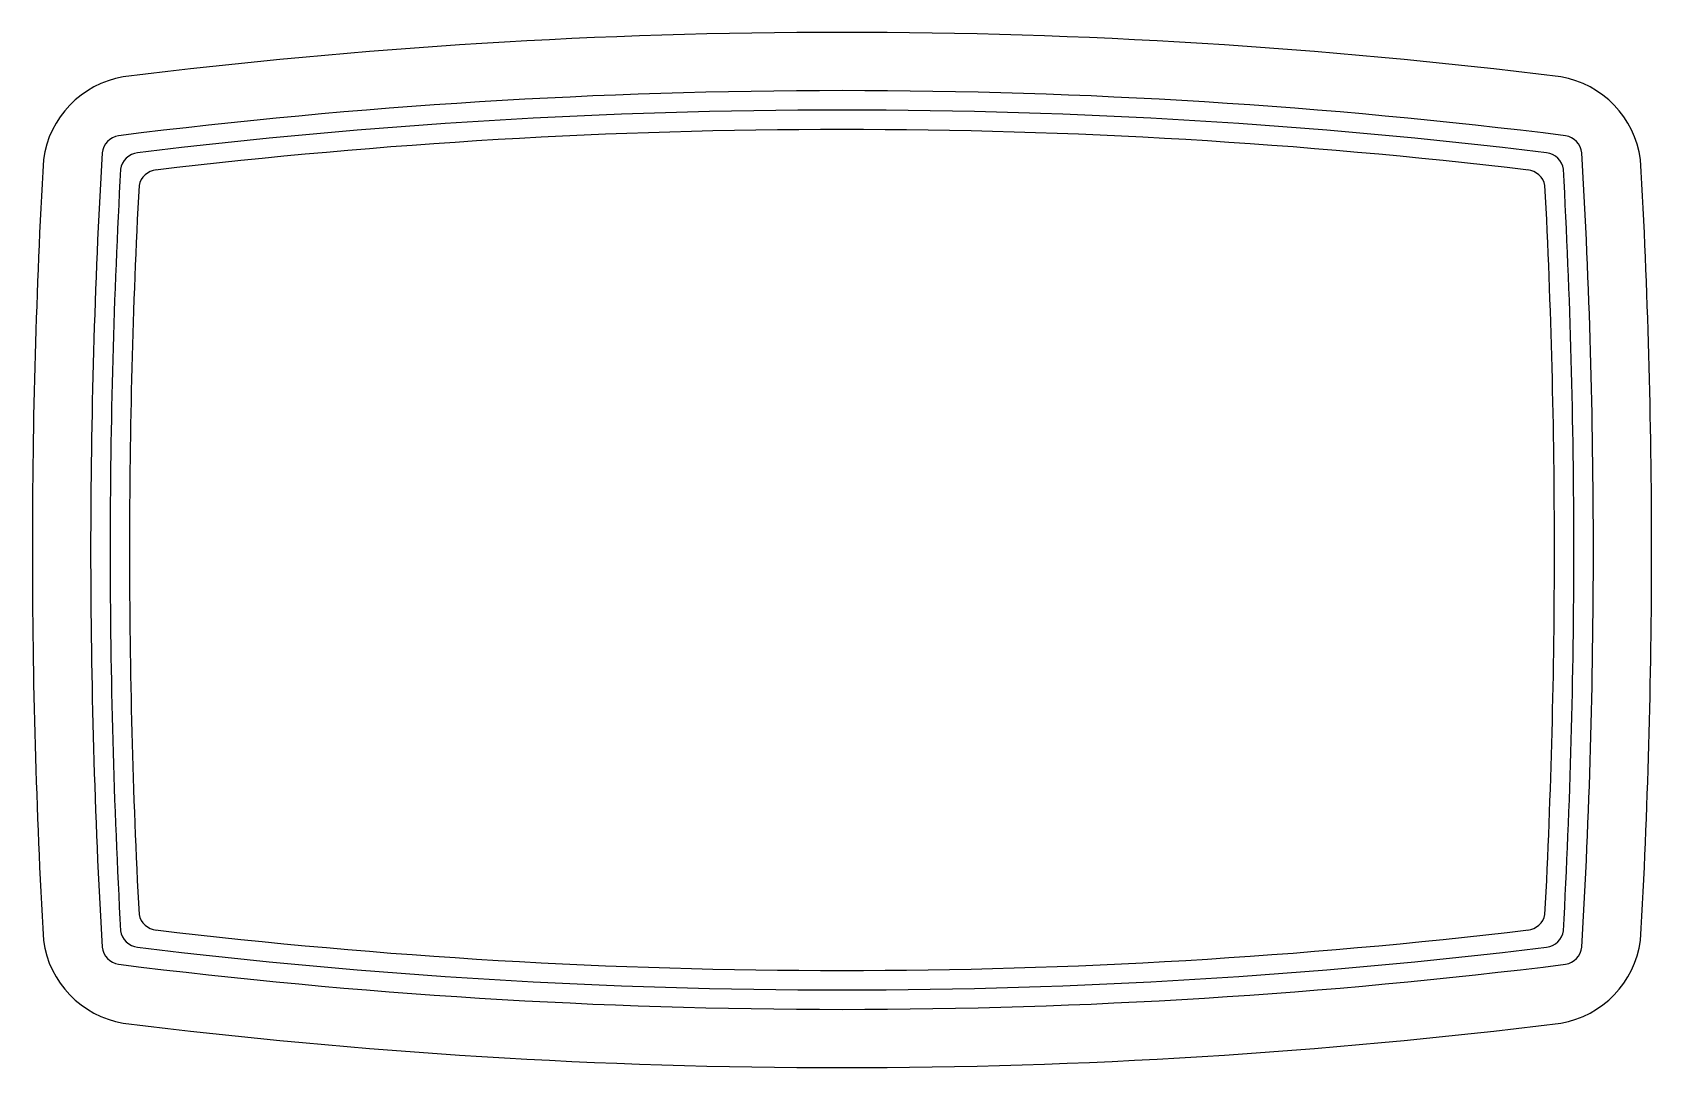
# Model space of a CAD drawing. Extents: x -1021.93 to -1018.13, y 402.84 to 405.27.
import ezdxf

# ---------------------------------------------------------------- set-up
doc = ezdxf.new("R2010")
doc.units = 0
doc.header["$LTSCALE"] = 10
doc.header["$MEASUREMENT"] = 0
doc.layers.add('Piscinas_Fibratec', color=4, linetype='CONTINUOUS')

msp = doc.modelspace()

# ---------------------------------------------------------------- linework, layer by layer
at = {"layer": 'Piscinas_Fibratec'}
for centre, radius, start, end in [((-1020.0275, 391.5939), 13.68, 90.00047, 97.08317), ((-1020.0277, 391.5939), 13.68, 82.91683, 89.99953), ((-1021.6758, 404.9448), 0.228, 99.7486, 172.2759), ((-1018.3795, 404.9448), 0.228, 7.7241, 80.2514), ((-1005.7036, 404.0589), 16.2241, 176.76157, 180.00006), ((-1034.3517, 404.0589), 16.2241, 359.99994, 3.23843), ((-1005.7036, 404.0589), 16.2241, 179.99994, 183.23843), ((-1034.3517, 404.0589), 16.2241, 356.76157, 0.00006), ((-1021.6758, 403.173), 0.228, 187.7241, 260.2514), ((-1018.3795, 403.173), 0.228, 279.7486, 352.2759), ((-1020.0275, 416.5239), 13.68, 262.91683, 269.99953), ((-1020.0277, 416.5239), 13.68, 270.00047, 277.08317)]:
    msp.add_arc(centre, radius, start, end, dxfattribs=at)
at = {"layer": 'Piscinas_Fibratec', "color": 2}
for centre, radius, start, end in [((-1020.0276, 391.4571), 13.68, 90, 97.12972), ((-1020.0276, 391.4571), 13.68, 82.87028, 90), ((-1021.7186, 404.9862), 0.0456, 98.7065, 174.0826), ((-1018.3366, 404.9862), 0.0456, 5.9174, 81.2935), ((-1005.6149, 404.0589), 16.176, 176.69689, 180.00006), ((-1034.4403, 404.0589), 16.176, 359.99994, 3.30311), ((-1005.6149, 404.0589), 16.176, 179.99994, 183.30311), ((-1034.4403, 404.0589), 16.176, 356.69689, 0.00006), ((-1021.7186, 403.1316), 0.0456, 185.9174, 261.2935), ((-1018.3366, 403.1316), 0.0456, 278.7065, 354.0826), ((-1020.0276, 416.6607), 13.68, 262.87028, 270), ((-1020.0276, 416.6607), 13.68, 270, 277.12972)]:
    msp.add_arc(centre, radius, start, end, dxfattribs=at)
at = {"layer": 'Piscinas_Fibratec', "color": 1}
for centre, radius, start, end in [((-1020.0276, 391.4115), 13.68, 90, 96.94149), ((-1020.0276, 391.4115), 13.68, 83.05851, 90), ((-1020.0276, 391.3659), 13.68, 90, 96.76432), ((-1020.0276, 391.3659), 13.68, 83.23568, 90), ((-1021.6756, 404.9459), 0.0456, 96.6924, 171.2981), ((-1018.3796, 404.9459), 0.0456, 8.7019, 83.3076), ((-1005.4477, 404.0589), 16.2975, 176.8558, 180.00006), ((-1021.6327, 404.9055), 0.0456, 95.6021, 168.4663), ((-1018.4226, 404.9055), 0.0456, 11.5337, 84.3979), ((-1034.6076, 404.0589), 16.2975, 359.99994, 3.1442), ((-1005.2679, 404.0589), 16.4318, 177.01487, 180.00005), ((-1034.7874, 404.0589), 16.4318, 359.99995, 2.98513), ((-1005.4477, 404.0589), 16.2975, 179.99994, 183.1442), ((-1005.2679, 404.0589), 16.4318, 179.99995, 182.98513), ((-1034.7874, 404.0589), 16.4318, 357.01487, 0.00005), ((-1034.6076, 404.0589), 16.2975, 356.8558, 0.00006), ((-1021.6327, 403.2123), 0.0456, 191.5337, 264.3979), ((-1018.4226, 403.2123), 0.0456, 275.6021, 348.4663), ((-1021.6756, 403.1719), 0.0456, 188.7019, 263.3076), ((-1020.0276, 416.7519), 13.68, 263.23568, 270), ((-1020.0276, 416.7519), 13.68, 270, 276.76432), ((-1018.3796, 403.1719), 0.0456, 276.6924, 351.2981), ((-1020.0276, 416.7063), 13.68, 263.05851, 270), ((-1020.0276, 416.7063), 13.68, 270, 276.94149)]:
    msp.add_arc(centre, radius, start, end, dxfattribs=at)

doc.saveas('drawing.dxf')
